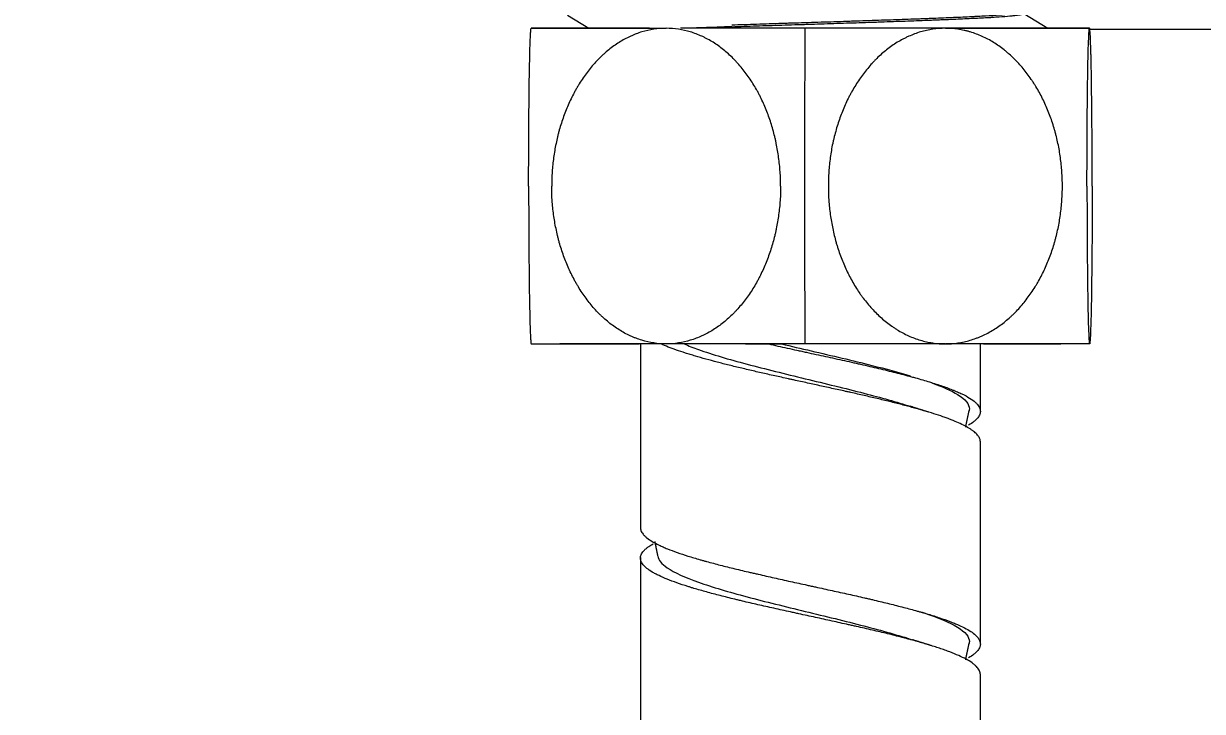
# Model space of a CAD drawing. Header units: millimetres. Extents: x 13235 to 13829, y -4257 to -3417.
# Drawn here: x 13432.03 to 13444.17, y -3964.32 to -3957.23 of the extents above; entities that cross this region are included whole.
import ezdxf

# ---------------------------------------------------------------- set-up
doc = ezdxf.new("R2010")
doc.units = ezdxf.units.MM
doc.header["$LTSCALE"] = 0.1
doc.layers.get('0').update_dxf_attribs({"lineweight": 15})
doc.layers.add('DIM', color=3, linetype='Continuous', lineweight=9)
doc.styles.add('ARIAL', font='arial.ttf')
doc.dimstyles.new('사본 ISO-25', dxfattribs={"dimtxt": 4, "dimasz": 3.5, "dimexe": 0.5, "dimexo": 0.625, "dimgap": 1.5, "dimtad": 1, "dimtih": 1, "dimtoh": 1, "dimdec": 1, "dimlfac": 4, "dimdsep": 46, "dimtxsty": 'ARIAL', "dimcen": 0, "dimclrd": 3, "dimclre": 3, "dimclrt": 3, "dimadec": 1, "dimazin": 0, "dimtfac": 1, "dimtdec": 1, "dimtmove": 0, "dimatfit": 3, "dimfxl": 1.25, "dimtfill": 1, "dimarcsym": 0})

# ---------------------------------------------------------------- blocks, each defined once
blk = doc.blocks.new('*D95')
at = {"layer": 'Defpoints', "color": 0, "transparency": 16777216}
for p in [(13473.559, -3929.403), (13428.922, -4163.6), (13516.972, -4163.6)]:
    blk.add_point(p, dxfattribs=at)
at = {"layer": 'DIM', "color": 3, "lineweight": -2, "transparency": 16777216}
for p, q in [((13474.184, -3929.403), (13517.472, -3929.403)), ((13516.972, -3932.903), (13516.972, -4042.959)), ((13516.972, -4160.1), (13516.972, -4050.044)), ((13429.547, -4163.6), (13517.472, -4163.6))]:
    blk.add_line(p, q, dxfattribs=at)
at = {"layer": 'DIM', "color": 3, "transparency": 16777216}
for points in [[(13516.389, -3932.903), (13517.556, -3932.903), (13516.972, -3929.403)], [(13516.389, -4160.1), (13517.556, -4160.1), (13516.972, -4163.6)]]:
    blk.add_solid(points, dxfattribs=at)
at = {"layer": 'DIM', "color": 3, "transparency": 16777216, "insert": (13516.972, -4046.502), "char_height": 4, "attachment_point": 5, "style": 'ARIAL', "bg_fill": 3, "box_fill_scale": 1.1, "bg_fill_color": 256, "bg_fill_true_color": 13158600, "bg_fill_transparency": 0}
blk.add_mtext('977.5', dxfattribs=at)

msp = doc.modelspace()

# ---------------------------------------------------------------- dimensions: what is measured, and where the dimension line sits
at = {"layer": 'DIM'}
dim = msp.add_linear_dim(base=(13516.972, -4163.6), p1=(13473.559, -3929.403), p2=(13428.922, -4163.6), angle=90, text='977.5', dimstyle='사본 ISO-25', override={"dimtad": 0}, dxfattribs=at)
dim.commit()
dim.dimension.update_dxf_attribs({"geometry": '*D95', "text_midpoint": (13516.972, -4046.502)})

# ---------------------------------------------------------------- next in the draw order: linework, layer by layer
at = {"linetype": 'Continuous', "lineweight": 13}
for p, q in [((13437.635, -3957.146), (13437.853, -3957.281)), ((13442.334, -3957.128), (13442.58, -3957.281)), ((13437.511, -3957.281), (13437.853, -3957.281)), ((13438.479, -3957.281), (13437.511, -3957.281)), ((13440.085, -3957.281), (13438.892, -3957.281)), ((13442.76, -3957.281), (13440.085, -3957.281)), ((13442.624, -3957.281), (13442.76, -3957.281))]:
    msp.add_line(p, q, dxfattribs=at)
for centre, major_axis, ratio, start_param, end_param in [((13440.135, -3957.281), (-2.875, 0), 0.000001, 4.734972, 5.195488), ((13440.158, -3958.906), (0, -4.381), 0.019263, 4.332412, 4.712388), ((13440.135, -3957.281), (-2.875, 0), 0.000001, 4.20806, 4.731562), ((13440.158, -3958.906), (0, -4.381), 0.019263, 4.712388, 5.092358), ((13440.135, -3960.531), (2.875, 0), 0.000001, 3.141593, 4.052824), ((13440.135, -3960.531), (2.875, 0), 0.000001, 2.113654, 2.683963), ((13440.135, -3960.531), (2.875, 0), 0.000001, 1.590061, 2.106623), ((13440.135, -3960.531), (-1.125, 0), 0.000001, 5.156848, 6.283185), ((13440.135, -3960.531), (2.875, 0), 0.000001, 1.066462, 1.590061), ((13440.135, -3960.531), (2.875, 0), 0.000001, 0, 1.063801), ((13440.135, -3960.531), (2.875, 0), 0.000001, 5.381038, 5.825557)]:
    msp.add_ellipse(centre, major_axis=major_axis, ratio=ratio, start_param=start_param, end_param=end_param, dxfattribs=at)
for points, knots in [([(13442.286, -3957.128), (13442.281, -3957.128), (13442.275, -3957.129), (13442.258, -3957.131), (13442.246, -3957.133), (13442.226, -3957.135), (13442.219, -3957.136), (13442.208, -3957.137), (13442.204, -3957.137), (13442.197, -3957.138), (13442.193, -3957.138), (13442.157, -3957.141), (13442.12, -3957.144), (13442.037, -3957.15), (13441.991, -3957.153), (13441.914, -3957.157), (13441.888, -3957.158), (13441.853, -3957.16), (13441.846, -3957.16), (13441.831, -3957.161), (13441.81, -3957.162), (13441.788, -3957.163), (13441.713, -3957.167), (13441.65, -3957.17), (13441.517, -3957.175), (13441.446, -3957.178), (13441.354, -3957.182), (13441.335, -3957.182), (13441.307, -3957.184), (13441.297, -3957.184), (13441.278, -3957.185), (13441.23, -3957.186), (13441.181, -3957.188), (13441.062, -3957.192), (13440.981, -3957.195), (13440.815, -3957.201), (13440.729, -3957.204), (13440.631, -3957.207), (13440.62, -3957.207), (13440.598, -3957.208), (13440.565, -3957.209), (13440.532, -3957.21), (13440.466, -3957.212), (13440.422, -3957.214), (13440.289, -3957.218), (13440.201, -3957.221), (13440.067, -3957.225), (13440.023, -3957.226), (13439.956, -3957.229), (13439.934, -3957.229), (13439.889, -3957.231), (13439.867, -3957.231), (13439.755, -3957.235), (13439.668, -3957.238), (13439.495, -3957.244), (13439.41, -3957.246), (13439.326, -3957.249)], [0, 0, 0, 0, 0.019574, 0.019574, 0.054589, 0.054589, 0.072096, 0.072096, 0.08085, 0.08085, 0.089604, 0.089604, 0.159634, 0.159634, 0.229665, 0.229665, 0.26468, 0.26468, 0.273434, 0.273434, 0.282188, 0.299695, 0.299695, 0.369726, 0.369726, 0.439756, 0.439756, 0.457264, 0.457264, 0.466018, 0.466018, 0.474772, 0.509787, 0.509787, 0.579817, 0.579817, 0.649848, 0.649848, 0.658602, 0.658602, 0.667355, 0.684863, 0.684863, 0.719878, 0.719878, 0.789909, 0.789909, 0.824924, 0.824924, 0.842431, 0.842431, 0.859939, 0.859939, 0.92997, 0.92997, 1, 1, 1, 1]), ([(13439.326, -3957.265), (13439.41, -3957.262), (13439.495, -3957.259), (13439.666, -3957.253), (13439.754, -3957.251), (13439.886, -3957.246), (13439.93, -3957.245), (13439.997, -3957.243), (13440.02, -3957.242), (13440.053, -3957.241), (13440.065, -3957.241), (13440.087, -3957.24), (13440.098, -3957.24), (13440.199, -3957.236), (13440.288, -3957.234), (13440.464, -3957.228), (13440.552, -3957.225), (13440.682, -3957.221), (13440.725, -3957.219), (13440.779, -3957.218), (13440.79, -3957.217), (13440.811, -3957.217), (13440.843, -3957.215), (13440.875, -3957.214), (13440.98, -3957.211), (13441.061, -3957.208), (13441.219, -3957.202), (13441.296, -3957.2), (13441.388, -3957.196), (13441.406, -3957.195), (13441.434, -3957.194), (13441.443, -3957.194), (13441.461, -3957.193), (13441.506, -3957.191), (13441.549, -3957.19), (13441.649, -3957.185), (13441.712, -3957.182), (13441.831, -3957.177), (13441.886, -3957.174), (13441.944, -3957.171), (13441.951, -3957.17), (13441.963, -3957.17), (13441.982, -3957.169), (13442, -3957.168), (13442.035, -3957.165), (13442.057, -3957.164), (13442.119, -3957.16), (13442.156, -3957.157), (13442.204, -3957.153), (13442.219, -3957.151), (13442.239, -3957.149), (13442.245, -3957.148), (13442.257, -3957.147), (13442.263, -3957.146), (13442.29, -3957.143), (13442.306, -3957.14), (13442.328, -3957.134), (13442.334, -3957.131), (13442.334, -3957.128)], [0, 0, 0, 0, 0.0625, 0.0625, 0.125, 0.125, 0.15625, 0.15625, 0.171875, 0.171875, 0.179688, 0.179688, 0.1875, 0.1875, 0.25, 0.25, 0.3125, 0.3125, 0.34375, 0.34375, 0.351563, 0.351563, 0.359375, 0.375, 0.375, 0.4375, 0.4375, 0.5, 0.5, 0.515625, 0.515625, 0.523438, 0.523438, 0.53125, 0.5625, 0.5625, 0.625, 0.625, 0.6875, 0.6875, 0.695313, 0.695313, 0.703125, 0.71875, 0.71875, 0.75, 0.75, 0.8125, 0.8125, 0.84375, 0.84375, 0.859375, 0.859375, 0.875, 0.875, 0.9375, 0.9375, 1, 1, 1, 1]), ([(13437.234, -3958.906), (13437.234, -3958.856), (13437.234, -3958.758), (13437.235, -3958.612), (13437.235, -3958.516), (13437.235, -3958.445), (13437.236, -3958.409), (13437.236, -3958.374), (13437.236, -3958.35), (13437.236, -3958.338), (13437.236, -3958.28), (13437.237, -3958.234), (13437.237, -3958.143), (13437.238, -3958.099), (13437.239, -3958.012), (13437.239, -3957.97), (13437.24, -3957.918), (13437.24, -3957.907), (13437.24, -3957.887), (13437.24, -3957.877), (13437.241, -3957.847), (13437.241, -3957.827), (13437.242, -3957.769), (13437.243, -3957.731), (13437.244, -3957.66), (13437.245, -3957.626), (13437.245, -3957.586), (13437.246, -3957.578), (13437.246, -3957.562), (13437.246, -3957.555), (13437.247, -3957.532), (13437.247, -3957.517), (13437.248, -3957.475), (13437.249, -3957.45), (13437.251, -3957.403), (13437.252, -3957.382), (13437.253, -3957.36), (13437.253, -3957.355), (13437.253, -3957.347), (13437.254, -3957.343), (13437.254, -3957.331), (13437.255, -3957.325), (13437.256, -3957.306), (13437.257, -3957.297), (13437.259, -3957.284), (13437.26, -3957.281), (13437.261, -3957.281)], [0, 0, 0, 0, 0.0625, 0.125, 0.1875, 0.1875, 0.21875, 0.234375, 0.234375, 0.25, 0.25, 0.3125, 0.3125, 0.375, 0.375, 0.4375, 0.4375, 0.453125, 0.453125, 0.46875, 0.46875, 0.5, 0.5, 0.5625, 0.5625, 0.625, 0.625, 0.640625, 0.640625, 0.65625, 0.65625, 0.6875, 0.6875, 0.75, 0.75, 0.8125, 0.8125, 0.828125, 0.828125, 0.84375, 0.84375, 0.875, 0.875, 0.9375, 0.9375, 1, 1, 1, 1]), ([(13437.261, -3957.281), (13437.26, -3957.281), (13437.261, -3957.281), (13437.276, -3957.281), (13437.303, -3957.281), (13437.33, -3957.281), (13437.349, -3957.281), (13437.353, -3957.281), (13437.361, -3957.281), (13437.373, -3957.281), (13437.387, -3957.281), (13437.415, -3957.281), (13437.457, -3957.281), (13437.531, -3957.281), (13437.616, -3957.281), (13437.68, -3957.281), (13437.723, -3957.281), (13437.731, -3957.281), (13437.749, -3957.281), (13437.758, -3957.281), (13437.784, -3957.281), (13437.803, -3957.281), (13437.859, -3957.281), (13437.936, -3957.281), (13438.061, -3957.281), (13438.195, -3957.281), (13438.29, -3957.281), (13438.364, -3957.281), (13438.389, -3957.281), (13438.44, -3957.281), (13438.465, -3957.281), (13438.543, -3957.281), (13438.596, -3957.281), (13438.65, -3957.281)], [0, 0, 0, 0, 0.0625, 0.125, 0.1875, 0.25, 0.25, 0.265625, 0.265625, 0.28125, 0.3125, 0.3125, 0.375, 0.4375, 0.5, 0.5625, 0.5625, 0.578125, 0.578125, 0.59375, 0.59375, 0.625, 0.625, 0.6875, 0.75, 0.8125, 0.875, 0.875, 0.90625, 0.90625, 0.9375, 0.9375, 1, 1, 1, 1]), ([(13437.82, -3957.281), (13437.805, -3957.281), (13437.754, -3957.281), (13437.672, -3957.281), (13437.611, -3957.281), (13437.575, -3957.281), (13437.568, -3957.281), (13437.554, -3957.281), (13437.547, -3957.281), (13437.526, -3957.281), (13437.513, -3957.281), (13437.476, -3957.281), (13437.429, -3957.281), (13437.371, -3957.281), (13437.325, -3957.281), (13437.302, -3957.281), (13437.288, -3957.281), (13437.284, -3957.281), (13437.277, -3957.281), (13437.273, -3957.281), (13437.265, -3957.281), (13437.262, -3957.281), (13437.261, -3957.281)], [0, 0, 0, 0, 0.043494, 0.149773, 0.256051, 0.256051, 0.282621, 0.282621, 0.30919, 0.30919, 0.36233, 0.36233, 0.468608, 0.574886, 0.681165, 0.787443, 0.787443, 0.840582, 0.840582, 0.893722, 0.893722, 1, 1, 1, 1]), ([(13438.65, -3957.281), (13438.608, -3957.281), (13438.566, -3957.284), (13438.482, -3957.297), (13438.441, -3957.306), (13438.38, -3957.324), (13438.36, -3957.331), (13438.33, -3957.343), (13438.32, -3957.347), (13438.3, -3957.355), (13438.29, -3957.36), (13438.241, -3957.382), (13438.203, -3957.403), (13438.129, -3957.45), (13438.093, -3957.475), (13438.041, -3957.517), (13438.024, -3957.532), (13437.999, -3957.554), (13437.991, -3957.562), (13437.974, -3957.578), (13437.966, -3957.586), (13437.926, -3957.626), (13437.896, -3957.66), (13437.838, -3957.731), (13437.811, -3957.768), (13437.772, -3957.827), (13437.759, -3957.846), (13437.741, -3957.877), (13437.735, -3957.887), (13437.723, -3957.907), (13437.717, -3957.918), (13437.689, -3957.97), (13437.667, -3958.012), (13437.628, -3958.099), (13437.611, -3958.143), (13437.578, -3958.233), (13437.563, -3958.28), (13437.547, -3958.338), (13437.544, -3958.35), (13437.537, -3958.374), (13437.528, -3958.409), (13437.521, -3958.445), (13437.506, -3958.516), (13437.49, -3958.612), (13437.475, -3958.758), (13437.472, -3958.856), (13437.472, -3958.906)], [0, 0, 0, 0, 0.0625, 0.0625, 0.125, 0.125, 0.15625, 0.15625, 0.171875, 0.171875, 0.1875, 0.1875, 0.25, 0.25, 0.3125, 0.3125, 0.34375, 0.34375, 0.359375, 0.359375, 0.375, 0.375, 0.4375, 0.4375, 0.5, 0.5, 0.53125, 0.53125, 0.546875, 0.546875, 0.5625, 0.5625, 0.625, 0.625, 0.6875, 0.6875, 0.75, 0.75, 0.765625, 0.765625, 0.78125, 0.8125, 0.8125, 0.875, 0.9375, 1, 1, 1, 1]), ([(13439.829, -3958.906), (13439.829, -3958.856), (13439.825, -3958.758), (13439.815, -3958.66), (13439.802, -3958.563), (13439.794, -3958.515), (13439.782, -3958.455), (13439.779, -3958.443), (13439.774, -3958.419), (13439.765, -3958.383), (13439.756, -3958.348), (13439.737, -3958.278), (13439.722, -3958.232), (13439.689, -3958.142), (13439.671, -3958.098), (13439.642, -3958.032), (13439.632, -3958.011), (13439.616, -3957.979), (13439.61, -3957.968), (13439.599, -3957.947), (13439.594, -3957.936), (13439.565, -3957.885), (13439.541, -3957.845), (13439.489, -3957.767), (13439.461, -3957.73), (13439.418, -3957.677), (13439.403, -3957.659), (13439.38, -3957.634), (13439.372, -3957.625), (13439.356, -3957.609), (13439.349, -3957.6), (13439.308, -3957.56), (13439.275, -3957.53), (13439.206, -3957.475), (13439.171, -3957.449), (13439.115, -3957.414), (13439.087, -3957.398), (13439.058, -3957.383), (13439.043, -3957.375), (13439.038, -3957.373), (13439.029, -3957.368), (13439.024, -3957.366), (13438.979, -3957.346), (13438.939, -3957.33), (13438.859, -3957.306), (13438.818, -3957.297), (13438.735, -3957.284), (13438.693, -3957.281), (13438.65, -3957.281)], [0, 0, 0, 0, 0.0625, 0.125, 0.125, 0.1875, 0.1875, 0.203125, 0.203125, 0.21875, 0.25, 0.25, 0.3125, 0.3125, 0.375, 0.375, 0.40625, 0.40625, 0.421875, 0.421875, 0.4375, 0.4375, 0.5, 0.5, 0.5625, 0.5625, 0.59375, 0.59375, 0.609375, 0.609375, 0.625, 0.625, 0.6875, 0.6875, 0.75, 0.75, 0.78125, 0.796875, 0.796875, 0.804688, 0.804688, 0.8125, 0.8125, 0.875, 0.875, 0.9375, 0.9375, 1, 1, 1, 1]), ([(13439.326, -3957.265), (13439.275, -3957.267), (13439.225, -3957.268), (13439.126, -3957.272), (13439.078, -3957.273), (13438.984, -3957.277), (13438.938, -3957.279), (13438.888, -3957.281), (13438.884, -3957.281), (13438.879, -3957.281)], [0, 0, 0, 0, 0.321802, 0.321802, 0.643604, 0.643604, 0.965406, 0.965406, 1, 1, 1, 1]), ([(13441.525, -3957.281), (13441.481, -3957.281), (13441.438, -3957.284), (13441.353, -3957.297), (13441.311, -3957.306), (13441.229, -3957.33), (13441.188, -3957.346), (13441.143, -3957.366), (13441.138, -3957.368), (13441.128, -3957.373), (13441.123, -3957.375), (13441.108, -3957.383), (13441.078, -3957.398), (13441.049, -3957.414), (13440.992, -3957.449), (13440.956, -3957.475), (13440.885, -3957.53), (13440.851, -3957.56), (13440.81, -3957.6), (13440.802, -3957.609), (13440.786, -3957.625), (13440.778, -3957.634), (13440.755, -3957.659), (13440.74, -3957.677), (13440.695, -3957.73), (13440.667, -3957.767), (13440.614, -3957.845), (13440.589, -3957.885), (13440.56, -3957.936), (13440.554, -3957.947), (13440.543, -3957.968), (13440.537, -3957.979), (13440.521, -3958.011), (13440.51, -3958.032), (13440.48, -3958.098), (13440.462, -3958.142), (13440.429, -3958.232), (13440.414, -3958.278), (13440.394, -3958.348), (13440.384, -3958.383), (13440.376, -3958.419), (13440.37, -3958.443), (13440.367, -3958.455), (13440.355, -3958.515), (13440.346, -3958.563), (13440.333, -3958.66), (13440.323, -3958.758), (13440.32, -3958.856), (13440.32, -3958.906)], [0, 0, 0, 0, 0.0625, 0.0625, 0.125, 0.125, 0.1875, 0.1875, 0.195312, 0.195312, 0.203125, 0.203125, 0.21875, 0.25, 0.25, 0.3125, 0.3125, 0.375, 0.375, 0.390625, 0.390625, 0.40625, 0.40625, 0.4375, 0.4375, 0.5, 0.5, 0.5625, 0.5625, 0.578125, 0.578125, 0.59375, 0.59375, 0.625, 0.625, 0.6875, 0.6875, 0.75, 0.75, 0.78125, 0.796875, 0.796875, 0.8125, 0.8125, 0.875, 0.875, 0.9375, 1, 1, 1, 1]), ([(13441.525, -3957.281), (13441.58, -3957.281), (13441.688, -3957.281), (13441.843, -3957.281), (13441.991, -3957.281), (13442.084, -3957.281), (13442.141, -3957.281), (13442.152, -3957.281), (13442.175, -3957.281), (13442.208, -3957.281), (13442.24, -3957.281), (13442.303, -3957.281), (13442.385, -3957.281), (13442.496, -3957.281), (13442.598, -3957.281), (13442.66, -3957.281), (13442.696, -3957.281), (13442.703, -3957.281), (13442.717, -3957.281), (13442.724, -3957.281), (13442.744, -3957.281), (13442.757, -3957.281), (13442.795, -3957.281), (13442.841, -3957.281), (13442.899, -3957.281), (13442.945, -3957.281), (13442.968, -3957.281), (13442.982, -3957.281), (13442.987, -3957.281), (13442.994, -3957.281), (13442.997, -3957.281), (13443.005, -3957.281), (13443.009, -3957.281), (13443.01, -3957.281)], [0, 0, 0, 0, 0.0625, 0.125, 0.1875, 0.25, 0.25, 0.265625, 0.265625, 0.28125, 0.3125, 0.3125, 0.375, 0.4375, 0.5, 0.5625, 0.5625, 0.578125, 0.578125, 0.59375, 0.59375, 0.625, 0.625, 0.6875, 0.75, 0.8125, 0.875, 0.875, 0.90625, 0.90625, 0.9375, 0.9375, 1, 1, 1, 1]), ([(13442.73, -3958.906), (13442.73, -3958.856), (13442.726, -3958.758), (13442.711, -3958.612), (13442.695, -3958.516), (13442.679, -3958.444), (13442.671, -3958.409), (13442.662, -3958.373), (13442.656, -3958.349), (13442.653, -3958.338), (13442.636, -3958.279), (13442.621, -3958.233), (13442.587, -3958.143), (13442.569, -3958.098), (13442.529, -3958.012), (13442.508, -3957.969), (13442.473, -3957.907), (13442.461, -3957.887), (13442.442, -3957.857), (13442.436, -3957.847), (13442.423, -3957.827), (13442.416, -3957.817), (13442.383, -3957.768), (13442.355, -3957.731), (13442.296, -3957.66), (13442.265, -3957.626), (13442.216, -3957.578), (13442.2, -3957.563), (13442.174, -3957.54), (13442.165, -3957.533), (13442.148, -3957.518), (13442.139, -3957.511), (13442.094, -3957.475), (13442.058, -3957.45), (13441.983, -3957.403), (13441.944, -3957.383), (13441.865, -3957.347), (13441.824, -3957.332), (13441.771, -3957.316), (13441.761, -3957.313), (13441.74, -3957.307), (13441.729, -3957.305), (13441.697, -3957.298), (13441.676, -3957.294), (13441.611, -3957.284), (13441.568, -3957.281), (13441.525, -3957.281)], [0, 0, 0, 0, 0.0625, 0.125, 0.1875, 0.1875, 0.21875, 0.234375, 0.234375, 0.25, 0.25, 0.3125, 0.3125, 0.375, 0.375, 0.4375, 0.4375, 0.46875, 0.46875, 0.484375, 0.484375, 0.5, 0.5, 0.5625, 0.5625, 0.625, 0.625, 0.65625, 0.65625, 0.671875, 0.671875, 0.6875, 0.6875, 0.75, 0.75, 0.8125, 0.8125, 0.875, 0.875, 0.890625, 0.890625, 0.90625, 0.90625, 0.9375, 0.9375, 1, 1, 1, 1]), ([(13443.01, -3957.281), (13443.011, -3957.281), (13443.009, -3957.281), (13442.994, -3957.281), (13442.967, -3957.281), (13442.941, -3957.281), (13442.922, -3957.281), (13442.918, -3957.281), (13442.91, -3957.281), (13442.898, -3957.281), (13442.884, -3957.281), (13442.855, -3957.281), (13442.813, -3957.281), (13442.74, -3957.281), (13442.666, -3957.281), (13442.616, -3957.281), (13442.596, -3957.281)], [0, 0, 0, 0, 0.116306, 0.232612, 0.348918, 0.465225, 0.465225, 0.494301, 0.494301, 0.523378, 0.581531, 0.581531, 0.697837, 0.814143, 0.930449, 1, 1, 1, 1]), ([(13442.983, -3958.906), (13442.983, -3958.856), (13442.983, -3958.758), (13442.984, -3958.612), (13442.984, -3958.516), (13442.984, -3958.445), (13442.985, -3958.409), (13442.985, -3958.374), (13442.985, -3958.35), (13442.985, -3958.338), (13442.985, -3958.28), (13442.986, -3958.233), (13442.986, -3958.143), (13442.987, -3958.099), (13442.988, -3958.012), (13442.988, -3957.969), (13442.989, -3957.918), (13442.989, -3957.907), (13442.989, -3957.887), (13442.989, -3957.877), (13442.99, -3957.846), (13442.99, -3957.827), (13442.991, -3957.768), (13442.991, -3957.731), (13442.993, -3957.66), (13442.993, -3957.626), (13442.994, -3957.586), (13442.995, -3957.578), (13442.995, -3957.562), (13442.995, -3957.554), (13442.996, -3957.532), (13442.996, -3957.517), (13442.997, -3957.475), (13442.998, -3957.449), (13443, -3957.403), (13443.001, -3957.382), (13443.002, -3957.36), (13443.002, -3957.355), (13443.002, -3957.347), (13443.003, -3957.343), (13443.003, -3957.331), (13443.004, -3957.324), (13443.005, -3957.306), (13443.006, -3957.297), (13443.008, -3957.284), (13443.009, -3957.281), (13443.01, -3957.281)], [0, 0, 0, 0, 0.0625, 0.125, 0.1875, 0.1875, 0.21875, 0.234375, 0.234375, 0.25, 0.25, 0.3125, 0.3125, 0.375, 0.375, 0.4375, 0.4375, 0.453125, 0.453125, 0.46875, 0.46875, 0.5, 0.5, 0.5625, 0.5625, 0.625, 0.625, 0.640625, 0.640625, 0.65625, 0.65625, 0.6875, 0.6875, 0.75, 0.75, 0.8125, 0.8125, 0.828125, 0.828125, 0.84375, 0.84375, 0.875, 0.875, 0.9375, 0.9375, 1, 1, 1, 1]), ([(13443.036, -3958.906), (13443.036, -3958.856), (13443.036, -3958.758), (13443.036, -3958.612), (13443.036, -3958.516), (13443.035, -3958.445), (13443.035, -3958.409), (13443.035, -3958.374), (13443.035, -3958.35), (13443.035, -3958.338), (13443.034, -3958.28), (13443.034, -3958.234), (13443.033, -3958.143), (13443.033, -3958.099), (13443.032, -3958.012), (13443.031, -3957.97), (13443.031, -3957.918), (13443.031, -3957.907), (13443.03, -3957.887), (13443.03, -3957.877), (13443.03, -3957.847), (13443.03, -3957.827), (13443.029, -3957.769), (13443.028, -3957.731), (13443.027, -3957.66), (13443.026, -3957.626), (13443.025, -3957.586), (13443.025, -3957.578), (13443.025, -3957.562), (13443.024, -3957.555), (13443.024, -3957.532), (13443.023, -3957.517), (13443.022, -3957.475), (13443.021, -3957.45), (13443.02, -3957.403), (13443.019, -3957.382), (13443.018, -3957.36), (13443.018, -3957.355), (13443.017, -3957.347), (13443.017, -3957.343), (13443.016, -3957.331), (13443.016, -3957.325), (13443.014, -3957.306), (13443.014, -3957.297), (13443.012, -3957.284), (13443.011, -3957.281), (13443.01, -3957.281)], [0, 0, 0, 0, 0.0625, 0.125, 0.1875, 0.1875, 0.21875, 0.234375, 0.234375, 0.25, 0.25, 0.3125, 0.3125, 0.375, 0.375, 0.4375, 0.4375, 0.453125, 0.453125, 0.46875, 0.46875, 0.5, 0.5, 0.5625, 0.5625, 0.625, 0.625, 0.640625, 0.640625, 0.65625, 0.65625, 0.6875, 0.6875, 0.75, 0.75, 0.8125, 0.8125, 0.828125, 0.828125, 0.84375, 0.84375, 0.875, 0.875, 0.9375, 0.9375, 1, 1, 1, 1]), ([(13437.234, -3958.906), (13437.234, -3958.955), (13437.234, -3959.054), (13437.235, -3959.2), (13437.235, -3959.295), (13437.235, -3959.367), (13437.236, -3959.403), (13437.236, -3959.438), (13437.236, -3959.462), (13437.236, -3959.474), (13437.236, -3959.532), (13437.237, -3959.578), (13437.237, -3959.669), (13437.238, -3959.713), (13437.239, -3959.8), (13437.239, -3959.842), (13437.24, -3959.894), (13437.24, -3959.905), (13437.24, -3959.925), (13437.24, -3959.935), (13437.241, -3959.965), (13437.241, -3959.985), (13437.242, -3960.043), (13437.243, -3960.081), (13437.244, -3960.152), (13437.245, -3960.186), (13437.245, -3960.226), (13437.246, -3960.234), (13437.246, -3960.25), (13437.246, -3960.257), (13437.247, -3960.28), (13437.247, -3960.295), (13437.248, -3960.337), (13437.249, -3960.362), (13437.251, -3960.409), (13437.252, -3960.43), (13437.253, -3960.452), (13437.253, -3960.457), (13437.253, -3960.465), (13437.254, -3960.469), (13437.254, -3960.481), (13437.255, -3960.487), (13437.256, -3960.506), (13437.257, -3960.515), (13437.259, -3960.528), (13437.26, -3960.531), (13437.261, -3960.531)], [0, 0, 0, 0, 0.0625, 0.125, 0.1875, 0.1875, 0.21875, 0.234375, 0.234375, 0.25, 0.25, 0.3125, 0.3125, 0.375, 0.375, 0.4375, 0.4375, 0.453125, 0.453125, 0.46875, 0.46875, 0.5, 0.5, 0.5625, 0.5625, 0.625, 0.625, 0.640625, 0.640625, 0.65625, 0.65625, 0.6875, 0.6875, 0.75, 0.75, 0.8125, 0.8125, 0.828125, 0.828125, 0.84375, 0.84375, 0.875, 0.875, 0.9375, 0.9375, 1, 1, 1, 1]), ([(13438.65, -3960.531), (13438.608, -3960.531), (13438.566, -3960.528), (13438.482, -3960.515), (13438.441, -3960.506), (13438.38, -3960.487), (13438.36, -3960.481), (13438.33, -3960.469), (13438.32, -3960.465), (13438.3, -3960.457), (13438.29, -3960.452), (13438.241, -3960.43), (13438.203, -3960.409), (13438.129, -3960.362), (13438.093, -3960.337), (13438.041, -3960.295), (13438.024, -3960.28), (13437.999, -3960.257), (13437.991, -3960.25), (13437.974, -3960.234), (13437.966, -3960.226), (13437.926, -3960.186), (13437.896, -3960.152), (13437.838, -3960.081), (13437.811, -3960.043), (13437.772, -3959.985), (13437.759, -3959.965), (13437.741, -3959.935), (13437.735, -3959.925), (13437.723, -3959.905), (13437.717, -3959.894), (13437.689, -3959.842), (13437.667, -3959.8), (13437.628, -3959.713), (13437.611, -3959.669), (13437.578, -3959.578), (13437.563, -3959.532), (13437.547, -3959.474), (13437.544, -3959.462), (13437.537, -3959.438), (13437.528, -3959.403), (13437.521, -3959.367), (13437.506, -3959.295), (13437.49, -3959.2), (13437.475, -3959.054), (13437.472, -3958.955), (13437.472, -3958.906)], [0, 0, 0, 0, 0.0625, 0.0625, 0.125, 0.125, 0.15625, 0.15625, 0.171875, 0.171875, 0.1875, 0.1875, 0.25, 0.25, 0.3125, 0.3125, 0.34375, 0.34375, 0.359375, 0.359375, 0.375, 0.375, 0.4375, 0.4375, 0.5, 0.5, 0.53125, 0.53125, 0.546875, 0.546875, 0.5625, 0.5625, 0.625, 0.625, 0.6875, 0.6875, 0.75, 0.75, 0.765625, 0.765625, 0.78125, 0.8125, 0.8125, 0.875, 0.9375, 1, 1, 1, 1]), ([(13439.829, -3958.906), (13439.829, -3958.955), (13439.825, -3959.054), (13439.815, -3959.152), (13439.802, -3959.249), (13439.794, -3959.297), (13439.782, -3959.357), (13439.779, -3959.369), (13439.774, -3959.393), (13439.765, -3959.429), (13439.756, -3959.464), (13439.737, -3959.534), (13439.722, -3959.58), (13439.689, -3959.67), (13439.671, -3959.714), (13439.642, -3959.78), (13439.632, -3959.801), (13439.616, -3959.833), (13439.61, -3959.844), (13439.599, -3959.865), (13439.594, -3959.875), (13439.565, -3959.927), (13439.541, -3959.967), (13439.489, -3960.045), (13439.461, -3960.082), (13439.418, -3960.135), (13439.403, -3960.153), (13439.38, -3960.178), (13439.372, -3960.187), (13439.356, -3960.203), (13439.349, -3960.212), (13439.308, -3960.252), (13439.275, -3960.282), (13439.206, -3960.337), (13439.171, -3960.363), (13439.115, -3960.398), (13439.087, -3960.414), (13439.058, -3960.429), (13439.043, -3960.437), (13439.038, -3960.439), (13439.029, -3960.444), (13439.024, -3960.446), (13438.979, -3960.466), (13438.939, -3960.482), (13438.859, -3960.506), (13438.818, -3960.515), (13438.735, -3960.528), (13438.693, -3960.531), (13438.65, -3960.531)], [0, 0, 0, 0, 0.0625, 0.125, 0.125, 0.1875, 0.1875, 0.203125, 0.203125, 0.21875, 0.25, 0.25, 0.3125, 0.3125, 0.375, 0.375, 0.40625, 0.40625, 0.421875, 0.421875, 0.4375, 0.4375, 0.5, 0.5, 0.5625, 0.5625, 0.59375, 0.59375, 0.609375, 0.609375, 0.625, 0.625, 0.6875, 0.6875, 0.75, 0.75, 0.78125, 0.796875, 0.796875, 0.804688, 0.804688, 0.8125, 0.8125, 0.875, 0.875, 0.9375, 0.9375, 1, 1, 1, 1]), ([(13440.32, -3958.906), (13440.32, -3958.955), (13440.323, -3959.054), (13440.338, -3959.2), (13440.355, -3959.296), (13440.375, -3959.391), (13440.386, -3959.438), (13440.403, -3959.497), (13440.407, -3959.509), (13440.414, -3959.532), (13440.425, -3959.567), (13440.437, -3959.601), (13440.462, -3959.669), (13440.48, -3959.713), (13440.52, -3959.8), (13440.541, -3959.842), (13440.587, -3959.924), (13440.612, -3959.964), (13440.645, -3960.013), (13440.652, -3960.022), (13440.666, -3960.042), (13440.673, -3960.051), (13440.694, -3960.079), (13440.708, -3960.098), (13440.753, -3960.151), (13440.784, -3960.185), (13440.849, -3960.249), (13440.883, -3960.279), (13440.936, -3960.321), (13440.954, -3960.335), (13440.982, -3960.354), (13440.991, -3960.361), (13441.01, -3960.373), (13441.019, -3960.379), (13441.067, -3960.408), (13441.105, -3960.429), (13441.185, -3960.465), (13441.226, -3960.48), (13441.288, -3960.499), (13441.309, -3960.505), (13441.341, -3960.512), (13441.351, -3960.514), (13441.373, -3960.518), (13441.384, -3960.52), (13441.438, -3960.528), (13441.481, -3960.531), (13441.525, -3960.531)], [0, 0, 0, 0, 0.0625, 0.125, 0.1875, 0.1875, 0.25, 0.25, 0.265625, 0.265625, 0.28125, 0.3125, 0.3125, 0.375, 0.375, 0.4375, 0.4375, 0.5, 0.5, 0.515625, 0.515625, 0.53125, 0.53125, 0.5625, 0.5625, 0.625, 0.625, 0.6875, 0.6875, 0.71875, 0.71875, 0.734375, 0.734375, 0.75, 0.75, 0.8125, 0.8125, 0.875, 0.875, 0.90625, 0.90625, 0.921875, 0.921875, 0.9375, 0.9375, 1, 1, 1, 1]), ([(13441.525, -3960.531), (13441.568, -3960.531), (13441.611, -3960.528), (13441.696, -3960.515), (13441.738, -3960.506), (13441.8, -3960.487), (13441.821, -3960.481), (13441.852, -3960.469), (13441.862, -3960.465), (13441.882, -3960.457), (13441.893, -3960.452), (13441.943, -3960.43), (13441.982, -3960.409), (13442.058, -3960.362), (13442.094, -3960.337), (13442.147, -3960.295), (13442.165, -3960.28), (13442.19, -3960.257), (13442.199, -3960.25), (13442.216, -3960.234), (13442.224, -3960.226), (13442.265, -3960.186), (13442.296, -3960.152), (13442.355, -3960.081), (13442.383, -3960.043), (13442.423, -3959.985), (13442.436, -3959.965), (13442.454, -3959.935), (13442.461, -3959.925), (13442.473, -3959.905), (13442.479, -3959.894), (13442.508, -3959.842), (13442.529, -3959.8), (13442.569, -3959.713), (13442.588, -3959.669), (13442.621, -3959.578), (13442.636, -3959.532), (13442.653, -3959.474), (13442.656, -3959.462), (13442.662, -3959.438), (13442.671, -3959.403), (13442.68, -3959.367), (13442.695, -3959.295), (13442.711, -3959.2), (13442.726, -3959.054), (13442.73, -3958.955), (13442.73, -3958.906)], [0, 0, 0, 0, 0.0625, 0.0625, 0.125, 0.125, 0.15625, 0.15625, 0.171875, 0.171875, 0.1875, 0.1875, 0.25, 0.25, 0.3125, 0.3125, 0.34375, 0.34375, 0.359375, 0.359375, 0.375, 0.375, 0.4375, 0.4375, 0.5, 0.5, 0.53125, 0.53125, 0.546875, 0.546875, 0.5625, 0.5625, 0.625, 0.625, 0.6875, 0.6875, 0.75, 0.75, 0.765625, 0.765625, 0.78125, 0.8125, 0.8125, 0.875, 0.9375, 1, 1, 1, 1]), ([(13442.983, -3958.906), (13442.983, -3958.955), (13442.983, -3959.054), (13442.984, -3959.2), (13442.984, -3959.295), (13442.984, -3959.367), (13442.985, -3959.403), (13442.985, -3959.438), (13442.985, -3959.462), (13442.985, -3959.474), (13442.985, -3959.532), (13442.986, -3959.578), (13442.986, -3959.669), (13442.987, -3959.713), (13442.988, -3959.8), (13442.988, -3959.842), (13442.989, -3959.894), (13442.989, -3959.905), (13442.989, -3959.925), (13442.989, -3959.935), (13442.99, -3959.965), (13442.99, -3959.985), (13442.991, -3960.043), (13442.991, -3960.081), (13442.993, -3960.152), (13442.993, -3960.186), (13442.994, -3960.226), (13442.995, -3960.234), (13442.995, -3960.25), (13442.995, -3960.257), (13442.996, -3960.28), (13442.996, -3960.295), (13442.997, -3960.337), (13442.998, -3960.362), (13443, -3960.409), (13443.001, -3960.43), (13443.002, -3960.452), (13443.002, -3960.457), (13443.002, -3960.465), (13443.003, -3960.469), (13443.003, -3960.481), (13443.004, -3960.487), (13443.005, -3960.506), (13443.006, -3960.515), (13443.008, -3960.528), (13443.009, -3960.531), (13443.01, -3960.531)], [0, 0, 0, 0, 0.0625, 0.125, 0.1875, 0.1875, 0.21875, 0.234375, 0.234375, 0.25, 0.25, 0.3125, 0.3125, 0.375, 0.375, 0.4375, 0.4375, 0.453125, 0.453125, 0.46875, 0.46875, 0.5, 0.5, 0.5625, 0.5625, 0.625, 0.625, 0.640625, 0.640625, 0.65625, 0.65625, 0.6875, 0.6875, 0.75, 0.75, 0.8125, 0.8125, 0.828125, 0.828125, 0.84375, 0.84375, 0.875, 0.875, 0.9375, 0.9375, 1, 1, 1, 1]), ([(13443.036, -3958.906), (13443.036, -3958.955), (13443.036, -3959.054), (13443.036, -3959.2), (13443.036, -3959.295), (13443.035, -3959.367), (13443.035, -3959.403), (13443.035, -3959.438), (13443.035, -3959.462), (13443.035, -3959.474), (13443.034, -3959.532), (13443.034, -3959.578), (13443.033, -3959.669), (13443.033, -3959.713), (13443.032, -3959.8), (13443.031, -3959.842), (13443.031, -3959.894), (13443.031, -3959.905), (13443.03, -3959.925), (13443.03, -3959.935), (13443.03, -3959.965), (13443.03, -3959.985), (13443.029, -3960.043), (13443.028, -3960.081), (13443.027, -3960.152), (13443.026, -3960.186), (13443.025, -3960.226), (13443.025, -3960.234), (13443.025, -3960.25), (13443.024, -3960.257), (13443.024, -3960.28), (13443.023, -3960.295), (13443.022, -3960.337), (13443.021, -3960.362), (13443.02, -3960.409), (13443.019, -3960.43), (13443.018, -3960.452), (13443.018, -3960.457), (13443.017, -3960.465), (13443.017, -3960.469), (13443.016, -3960.481), (13443.016, -3960.487), (13443.014, -3960.506), (13443.014, -3960.515), (13443.012, -3960.528), (13443.011, -3960.531), (13443.01, -3960.531)], [0, 0, 0, 0, 0.0625, 0.125, 0.1875, 0.1875, 0.21875, 0.234375, 0.234375, 0.25, 0.25, 0.3125, 0.3125, 0.375, 0.375, 0.4375, 0.4375, 0.453125, 0.453125, 0.46875, 0.46875, 0.5, 0.5, 0.5625, 0.5625, 0.625, 0.625, 0.640625, 0.640625, 0.65625, 0.65625, 0.6875, 0.6875, 0.75, 0.75, 0.8125, 0.8125, 0.828125, 0.828125, 0.84375, 0.84375, 0.875, 0.875, 0.9375, 0.9375, 1, 1, 1, 1]), ([(13441.885, -3961.532), (13441.884, -3961.521), (13441.881, -3961.511), (13441.871, -3961.49), (13441.858, -3961.469), (13441.836, -3961.448), (13441.821, -3961.435), (13441.817, -3961.432), (13441.811, -3961.427), (13441.807, -3961.425), (13441.796, -3961.417), (13441.788, -3961.411), (13441.764, -3961.396), (13441.746, -3961.385), (13441.706, -3961.365), (13441.663, -3961.344), (13441.613, -3961.323), (13441.573, -3961.308), (13441.559, -3961.302), (13441.537, -3961.294), (13441.53, -3961.292), (13441.515, -3961.287), (13441.478, -3961.273), (13441.439, -3961.26), (13441.373, -3961.24), (13441.339, -3961.229), (13441.269, -3961.209), (13441.232, -3961.198), (13441.175, -3961.183), (13441.146, -3961.175), (13441.116, -3961.167), (13441.096, -3961.162), (13441.086, -3961.159), (13441.035, -3961.146), (13440.952, -3961.125), (13440.866, -3961.104), (13440.778, -3961.084), (13440.734, -3961.073), (13440.643, -3961.052), (13440.597, -3961.042), (13440.539, -3961.029), (13440.527, -3961.026), (13440.503, -3961.021), (13440.468, -3961.013), (13440.433, -3961.005), (13440.362, -3960.99), (13440.267, -3960.969), (13440.172, -3960.948), (13440.077, -3960.927), (13440.029, -3960.917), (13439.969, -3960.904), (13439.957, -3960.901), (13439.933, -3960.896), (13439.921, -3960.893), (13439.886, -3960.885), (13439.862, -3960.88), (13439.791, -3960.865), (13439.698, -3960.844), (13439.561, -3960.813), (13439.472, -3960.792), (13439.406, -3960.776), (13439.385, -3960.771), (13439.341, -3960.761), (13439.32, -3960.755), (13439.257, -3960.74), (13439.175, -3960.719), (13439.059, -3960.688), (13438.986, -3960.667), (13438.933, -3960.651), (13438.916, -3960.646), (13438.89, -3960.638), (13438.882, -3960.636), (13438.865, -3960.63), (13438.824, -3960.617), (13438.754, -3960.594), (13438.67, -3960.563), (13438.621, -3960.542), (13438.598, -3960.531)], [0, 0, 0, 0, 0.03125, 0.03125, 0.0625, 0.09375, 0.09375, 0.101562, 0.101562, 0.109375, 0.109375, 0.125, 0.125, 0.15625, 0.15625, 0.1875, 0.21875, 0.21875, 0.234375, 0.234375, 0.242188, 0.242188, 0.25, 0.28125, 0.28125, 0.3125, 0.3125, 0.34375, 0.34375, 0.359375, 0.367188, 0.367188, 0.375, 0.375, 0.40625, 0.4375, 0.4375, 0.46875, 0.46875, 0.5, 0.5, 0.507813, 0.507813, 0.515625, 0.53125, 0.53125, 0.5625, 0.59375, 0.59375, 0.625, 0.625, 0.632812, 0.632812, 0.640625, 0.640625, 0.65625, 0.65625, 0.6875, 0.71875, 0.75, 0.75, 0.765625, 0.765625, 0.78125, 0.78125, 0.8125, 0.84375, 0.875, 0.875, 0.890625, 0.890625, 0.898437, 0.898437, 0.90625, 0.9375, 0.96875, 1, 1, 1, 1]), ([(13439.468, -3960.531), (13439.41, -3960.531), (13439.354, -3960.531), (13439.244, -3960.531), (13439.192, -3960.531), (13439.089, -3960.531), (13439.039, -3960.531), (13438.979, -3960.531), (13438.967, -3960.531), (13438.943, -3960.531), (13438.931, -3960.531), (13438.897, -3960.531), (13438.863, -3960.531), (13438.83, -3960.531), (13438.82, -3960.531)], [0, 0, 0, 0, 0.235585, 0.235585, 0.47117, 0.47117, 0.706756, 0.706756, 0.765652, 0.765652, 0.824548, 0.824548, 0.942341, 1, 1, 1, 1]), ([(13438.834, -3960.531), (13438.879, -3960.55), (13439.058, -3960.62), (13439.466, -3960.739), (13440.079, -3960.889), (13440.682, -3961.034), (13441.025, -3961.129), (13441.166, -3961.175)], [0, 0, 0, 0, 0.091154, 0.32376, 0.556365, 0.78897, 1, 1, 1, 1]), ([(13439.837, -3960.531), (13439.785, -3960.531), (13439.734, -3960.531), (13439.634, -3960.531), (13439.586, -3960.531), (13439.49, -3960.531), (13439.443, -3960.531), (13439.385, -3960.531), (13439.374, -3960.531), (13439.351, -3960.531), (13439.34, -3960.531), (13439.306, -3960.531), (13439.285, -3960.531), (13439.22, -3960.531), (13439.138, -3960.531), (13439.062, -3960.531), (13439.008, -3960.531), (13438.991, -3960.531), (13438.965, -3960.531), (13438.957, -3960.531), (13438.942, -3960.531), (13438.936, -3960.531), (13438.93, -3960.531)], [0, 0, 0, 0, 0.144131, 0.144131, 0.288262, 0.288262, 0.432393, 0.432393, 0.468426, 0.468426, 0.504459, 0.504459, 0.576525, 0.576525, 0.720656, 0.864787, 0.864787, 0.936852, 0.936852, 0.972885, 0.972885, 1, 1, 1, 1]), ([(13439.467, -3960.531), (13439.5, -3960.531), (13439.532, -3960.531), (13439.596, -3960.531), (13439.627, -3960.531), (13439.674, -3960.531), (13439.689, -3960.531), (13439.72, -3960.531), (13439.735, -3960.531), (13439.779, -3960.531), (13439.809, -3960.531), (13439.837, -3960.531)], [0, 0, 0, 0, 0.25, 0.25, 0.5, 0.5, 0.625, 0.625, 0.75, 0.75, 1, 1, 1, 1]), ([(13439.703, -3960.531), (13439.768, -3960.546), (13439.832, -3960.56), (13439.93, -3960.581), (13439.963, -3960.589), (13440.012, -3960.599), (13440.029, -3960.603), (13440.062, -3960.61), (13440.078, -3960.614), (13440.161, -3960.632), (13440.226, -3960.646), (13440.356, -3960.674), (13440.421, -3960.689), (13440.517, -3960.71), (13440.549, -3960.717), (13440.597, -3960.728), (13440.613, -3960.731), (13440.644, -3960.739), (13440.66, -3960.742), (13440.739, -3960.76), (13440.8, -3960.775), (13440.919, -3960.803), (13440.977, -3960.817), (13441.061, -3960.839), (13441.088, -3960.846), (13441.129, -3960.856), (13441.143, -3960.86), (13441.169, -3960.867), (13441.183, -3960.871), (13441.249, -3960.889), (13441.298, -3960.903), (13441.393, -3960.932), (13441.437, -3960.946), (13441.521, -3960.974), (13441.56, -3960.989), (13441.601, -3961.005), (13441.606, -3961.007), (13441.615, -3961.01), (13441.628, -3961.016), (13441.657, -3961.028), (13441.681, -3961.039), (13441.725, -3961.06), (13441.752, -3961.074), (13441.797, -3961.103), (13441.817, -3961.117), (13441.837, -3961.135), (13441.841, -3961.139), (13441.848, -3961.146), (13441.858, -3961.157), (13441.866, -3961.168), (13441.879, -3961.189), (13441.884, -3961.203), (13441.885, -3961.218)], [0, 0, 0, 0, 0.0625, 0.0625, 0.09375, 0.09375, 0.109375, 0.109375, 0.125, 0.125, 0.1875, 0.1875, 0.25, 0.25, 0.28125, 0.28125, 0.296875, 0.296875, 0.3125, 0.3125, 0.375, 0.375, 0.4375, 0.4375, 0.46875, 0.46875, 0.484375, 0.484375, 0.5, 0.5, 0.5625, 0.5625, 0.625, 0.625, 0.6875, 0.6875, 0.695312, 0.695312, 0.703125, 0.71875, 0.75, 0.75, 0.8125, 0.8125, 0.875, 0.875, 0.890625, 0.890625, 0.90625, 0.9375, 0.9375, 1, 1, 1, 1]), ([(13439.837, -3960.531), (13439.938, -3960.555), (13440.254, -3960.628), (13440.724, -3960.738), (13441.044, -3960.824), (13441.163, -3960.86)], [0, 0, 0, 0, 0.217204, 0.672468, 1, 1, 1, 1]), ([(13441.386, -3960.933), (13441.496, -3960.972), (13441.698, -3961.062), (13441.778, -3961.158), (13441.771, -3961.214), (13441.769, -3961.22)], [0, 0, 0, 0, 0.414244, 0.935076, 1, 1, 1, 1]), ([(13441.885, -3961.218), (13441.886, -3961.23), (13441.884, -3961.243), (13441.875, -3961.268), (13441.868, -3961.28), (13441.855, -3961.296), (13441.852, -3961.299), (13441.847, -3961.306), (13441.837, -3961.315), (13441.827, -3961.324), (13441.803, -3961.343), (13441.785, -3961.355), (13441.763, -3961.368), (13441.763, -3961.369), (13441.762, -3961.369)], [0, 0, 0, 0, 0.247893, 0.247893, 0.495786, 0.495786, 0.557759, 0.557759, 0.619732, 0.743679, 0.743679, 0.991572, 0.991572, 1, 1, 1, 1]), ([(13441.885, -3961.532), (13441.885, -3961.717), (13441.885, -3962.411), (13441.885, -3963.105), (13441.885, -3963.614)], [0, 0, 0, 0, 0.267212, 1, 1, 1, 1]), ([(13438.386, -3962.416), (13438.385, -3962.428), (13438.386, -3962.441), (13438.395, -3962.466), (13438.403, -3962.478), (13438.416, -3962.494), (13438.418, -3962.497), (13438.424, -3962.504), (13438.433, -3962.513), (13438.444, -3962.522), (13438.467, -3962.541), (13438.486, -3962.553), (13438.527, -3962.578), (13438.551, -3962.591), (13438.59, -3962.609), (13438.604, -3962.616), (13438.625, -3962.625), (13438.632, -3962.628), (13438.647, -3962.634), (13438.655, -3962.638), (13438.694, -3962.653), (13438.727, -3962.666), (13438.798, -3962.691), (13438.835, -3962.703), (13438.914, -3962.728), (13438.956, -3962.74), (13439.011, -3962.756), (13439.022, -3962.759), (13439.044, -3962.765), (13439.078, -3962.775), (13439.113, -3962.784), (13439.183, -3962.803), (13439.28, -3962.828), (13439.382, -3962.852), (13439.461, -3962.871), (13439.487, -3962.877), (13439.528, -3962.887), (13439.541, -3962.89), (13439.569, -3962.896), (13439.582, -3962.899), (13439.651, -3962.915), (13439.706, -3962.928), (13439.817, -3962.952), (13439.873, -3962.965), (13439.987, -3962.99), (13440.044, -3963.002), (13440.116, -3963.018), (13440.13, -3963.021), (13440.159, -3963.027), (13440.202, -3963.037), (13440.245, -3963.046), (13440.331, -3963.065), (13440.444, -3963.089), (13440.555, -3963.114), (13440.638, -3963.133), (13440.665, -3963.139), (13440.706, -3963.149), (13440.72, -3963.152), (13440.747, -3963.158), (13440.76, -3963.161), (13440.827, -3963.177), (13440.879, -3963.189), (13440.981, -3963.214), (13441.03, -3963.227), (13441.126, -3963.251), (13441.173, -3963.264), (13441.23, -3963.28), (13441.241, -3963.283), (13441.263, -3963.289), (13441.296, -3963.298), (13441.328, -3963.308), (13441.39, -3963.326), (13441.429, -3963.339), (13441.503, -3963.364), (13441.538, -3963.376), (13441.587, -3963.395), (13441.603, -3963.401), (13441.625, -3963.411), (13441.633, -3963.414), (13441.648, -3963.42), (13441.655, -3963.423), (13441.69, -3963.439), (13441.716, -3963.451), (13441.761, -3963.476), (13441.782, -3963.488), (13441.817, -3963.513), (13441.832, -3963.526), (13441.851, -3963.545), (13441.856, -3963.551), (13441.866, -3963.563), (13441.87, -3963.57), (13441.88, -3963.588), (13441.884, -3963.601), (13441.885, -3963.614)], [0, 0, 0, 0, 0.03125, 0.03125, 0.0625, 0.0625, 0.070312, 0.070312, 0.078125, 0.09375, 0.09375, 0.125, 0.125, 0.15625, 0.15625, 0.171875, 0.171875, 0.179687, 0.179687, 0.1875, 0.1875, 0.21875, 0.21875, 0.25, 0.25, 0.28125, 0.28125, 0.289063, 0.289063, 0.296875, 0.3125, 0.3125, 0.34375, 0.375, 0.375, 0.390625, 0.390625, 0.398438, 0.398438, 0.40625, 0.40625, 0.4375, 0.4375, 0.46875, 0.46875, 0.5, 0.5, 0.507813, 0.507813, 0.515625, 0.53125, 0.53125, 0.5625, 0.59375, 0.59375, 0.609375, 0.609375, 0.617188, 0.617188, 0.625, 0.625, 0.65625, 0.65625, 0.6875, 0.6875, 0.71875, 0.71875, 0.726563, 0.726563, 0.734375, 0.75, 0.75, 0.78125, 0.78125, 0.8125, 0.8125, 0.828125, 0.828125, 0.835938, 0.835938, 0.84375, 0.84375, 0.875, 0.875, 0.90625, 0.90625, 0.9375, 0.9375, 0.953125, 0.953125, 0.96875, 0.96875, 1, 1, 1, 1]), ([(13438.386, -3962.73), (13438.387, -3962.717), (13438.391, -3962.705), (13438.404, -3962.68), (13438.414, -3962.667), (13438.432, -3962.648), (13438.439, -3962.642), (13438.45, -3962.633), (13438.454, -3962.63), (13438.462, -3962.623), (13438.467, -3962.62), (13438.485, -3962.607), (13438.501, -3962.597), (13438.518, -3962.588)], [0, 0, 0, 0, 0.264131, 0.264131, 0.528262, 0.528262, 0.660328, 0.660328, 0.72636, 0.72636, 0.792393, 0.792393, 1, 1, 1, 1]), ([(13441.885, -3963.928), (13441.884, -3963.915), (13441.88, -3963.902), (13441.866, -3963.877), (13441.857, -3963.865), (13441.838, -3963.846), (13441.832, -3963.84), (13441.82, -3963.831), (13441.816, -3963.828), (13441.808, -3963.821), (13441.804, -3963.818), (13441.782, -3963.802), (13441.761, -3963.79), (13441.715, -3963.765), (13441.69, -3963.753), (13441.634, -3963.728), (13441.604, -3963.715), (13441.563, -3963.7), (13441.554, -3963.697), (13441.537, -3963.69), (13441.529, -3963.687), (13441.502, -3963.678), (13441.484, -3963.671), (13441.428, -3963.653), (13441.389, -3963.64), (13441.307, -3963.615), (13441.264, -3963.603), (13441.197, -3963.584), (13441.174, -3963.578), (13441.139, -3963.569), (13441.127, -3963.566), (13441.103, -3963.559), (13441.091, -3963.556), (13441.03, -3963.54), (13440.98, -3963.528), (13440.879, -3963.503), (13440.827, -3963.491), (13440.72, -3963.466), (13440.666, -3963.453), (13440.597, -3963.438), (13440.583, -3963.435), (13440.555, -3963.428), (13440.541, -3963.425), (13440.499, -3963.416), (13440.471, -3963.41), (13440.386, -3963.391), (13440.273, -3963.366), (13440.159, -3963.341), (13440.073, -3963.322), (13440.045, -3963.316), (13440.002, -3963.307), (13439.988, -3963.304), (13439.959, -3963.297), (13439.945, -3963.294), (13439.873, -3963.279), (13439.816, -3963.266), (13439.705, -3963.241), (13439.65, -3963.229), (13439.541, -3963.204), (13439.488, -3963.192), (13439.422, -3963.176), (13439.409, -3963.173), (13439.383, -3963.166), (13439.37, -3963.163), (13439.331, -3963.154), (13439.306, -3963.148), (13439.231, -3963.129), (13439.134, -3963.104), (13439.044, -3963.079), (13438.978, -3963.061), (13438.957, -3963.054), (13438.926, -3963.045), (13438.915, -3963.042), (13438.895, -3963.036), (13438.885, -3963.032), (13438.835, -3963.017), (13438.797, -3963.004), (13438.726, -3962.979), (13438.66, -3962.955), (13438.603, -3962.93), (13438.564, -3962.911), (13438.551, -3962.905), (13438.528, -3962.892), (13438.517, -3962.886), (13438.485, -3962.867), (13438.467, -3962.855), (13438.436, -3962.83), (13438.423, -3962.817), (13438.403, -3962.792), (13438.395, -3962.78), (13438.389, -3962.761), (13438.387, -3962.755), (13438.385, -3962.742), (13438.385, -3962.736), (13438.386, -3962.73)], [0, 0, 0, 0, 0.03125, 0.03125, 0.0625, 0.0625, 0.078125, 0.078125, 0.085937, 0.085937, 0.09375, 0.09375, 0.125, 0.125, 0.15625, 0.15625, 0.1875, 0.1875, 0.195313, 0.195313, 0.203125, 0.203125, 0.21875, 0.21875, 0.25, 0.25, 0.28125, 0.28125, 0.296875, 0.296875, 0.304688, 0.304688, 0.3125, 0.3125, 0.34375, 0.34375, 0.375, 0.375, 0.40625, 0.40625, 0.414063, 0.414063, 0.421875, 0.421875, 0.4375, 0.4375, 0.46875, 0.5, 0.5, 0.515625, 0.515625, 0.523437, 0.523437, 0.53125, 0.53125, 0.5625, 0.5625, 0.59375, 0.59375, 0.625, 0.625, 0.632812, 0.632812, 0.640625, 0.640625, 0.65625, 0.65625, 0.6875, 0.71875, 0.71875, 0.734375, 0.734375, 0.742187, 0.742187, 0.75, 0.75, 0.78125, 0.78125, 0.8125, 0.84375, 0.84375, 0.859375, 0.859375, 0.875, 0.875, 0.90625, 0.90625, 0.9375, 0.9375, 0.96875, 0.96875, 0.984375, 0.984375, 1, 1, 1, 1]), ([(13438.563, -3962.716), (13438.57, -3962.756), (13438.645, -3962.846), (13438.955, -3962.985), (13439.466, -3963.135), (13440.079, -3963.285), (13440.694, -3963.433), (13441.045, -3963.531), (13441.192, -3963.579)], [0, 0, 0, 0, 0.139015, 0.312469, 0.485923, 0.659377, 0.832831, 1, 1, 1, 1]), ([(13441.272, -3963.29), (13441.281, -3963.292), (13441.441, -3963.345), (13441.689, -3963.447), (13441.778, -3963.554), (13441.771, -3963.61), (13441.769, -3963.617)], [0, 0, 0, 0, 0.02491, 0.482348, 0.939786, 1, 1, 1, 1]), ([(13441.885, -3963.614), (13441.886, -3963.626), (13441.884, -3963.639), (13441.875, -3963.664), (13441.868, -3963.676), (13441.855, -3963.692), (13441.852, -3963.695), (13441.847, -3963.701), (13441.837, -3963.711), (13441.827, -3963.72), (13441.803, -3963.739), (13441.785, -3963.751), (13441.763, -3963.764), (13441.763, -3963.765), (13441.762, -3963.765)], [0, 0, 0, 0, 0.247893, 0.247893, 0.495786, 0.495786, 0.557759, 0.557759, 0.619732, 0.743679, 0.743679, 0.991572, 0.991572, 1, 1, 1, 1]), ([(13441.885, -3963.927), (13441.885, -3964.11), (13441.885, -3964.804), (13441.885, -3965.498), (13441.885, -3966.009)], [0, 0, 0, 0, 0.263275, 1, 1, 1, 1])]:
    msp.add_open_spline(points, degree=3, knots=knots, dxfattribs=at)
for points, degree in [([(13475.413, -3957.294), (13443.011, -3957.294)], 1), ([(13438.386, -3960.531), (13438.386, -3961.159), (13438.386, -3961.787), (13438.386, -3962.416)], 3), ([(13438.834, -3960.531), (13438.631, -3960.531), (13438.44, -3960.531)], 2), ([(13441.885, -3960.531), (13441.885, -3960.76), (13441.885, -3960.989), (13441.885, -3961.218)], 3), ([(13441.354, -3961.234), (13441.256, -3961.204), (13441.162, -3961.173)], 2), ([(13441.734, -3961.389), (13441.752, -3961.303), (13441.77, -3961.217)], 2), ([(13438.533, -3962.567), (13438.548, -3962.644), (13438.564, -3962.72)], 2), ([(13438.386, -3962.73), (13438.386, -3963.424), (13438.386, -3964.118), (13438.386, -3964.812)], 3), ([(13441.377, -3963.637), (13441.278, -3963.607), (13441.182, -3963.576)], 2), ([(13441.734, -3963.785), (13441.752, -3963.699), (13441.77, -3963.613)], 2)]:
    msp.add_open_spline(points, degree=degree, dxfattribs=at)

doc.saveas('drawing.dxf')
